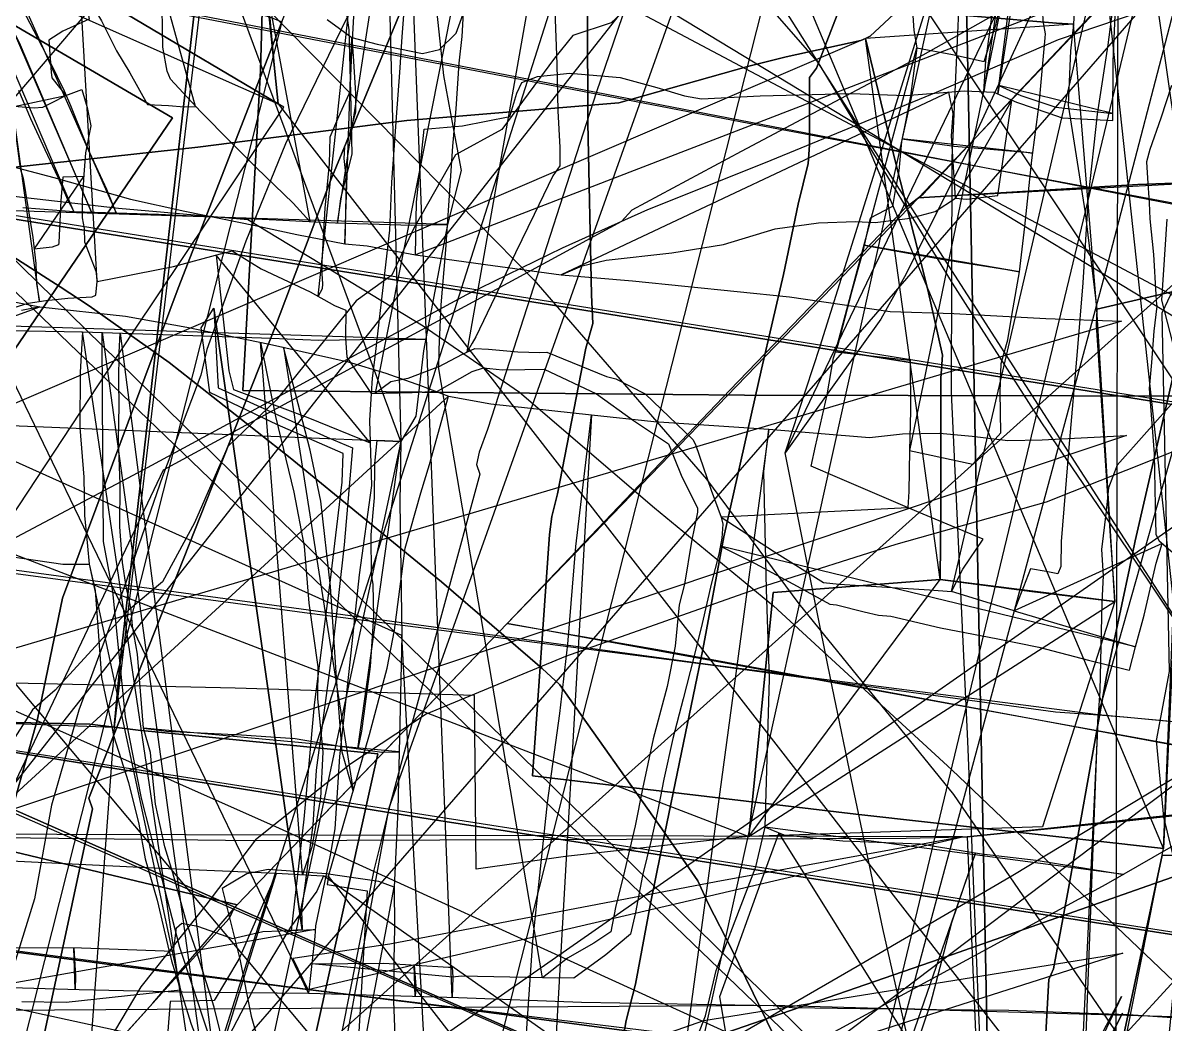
# Model space of a CAD drawing. Extents: x -6790 to 12600, y -1098 to 2171.
# Drawn here: x 434.1 to 516, y 421.6 to 493.4 of the extents above; entities that cross this region are included whole.
import ezdxf

# ---------------------------------------------------------------- set-up
doc = ezdxf.new("R2010")
doc.units = 0

msp = doc.modelspace()

# ---------------------------------------------------------------- linework, layer by layer
for points in [[(512.136, 280.615), (448.563, 287.803), (344.256, 372.979), (267.002, 377.504), (237.609, 399.76), (235.722, 401.947), (199.06, 461.44), (175.363, 499.307), (159.143, 525.878), (153.972, 622.113), (242.746, 662.943), (450.741, 620.082), (468.205, 616.512), (512.824, 619.789), (512.136, 280.615)], [(496.762, 624.881), (502.788, 613.869), (513.54, 594.546), (516.074, 589.881), (524.028, 578.972), (533.142, 567.125), (539.521, 558.757), (537.533, 548.676), (533.225, 521.805), (531.568, 512.608), (527.674, 488.194), (525.602, 476.264), (526.099, 474.082), (526.127, 459.168), (526.475, 440.736), (527.481, 410.549), (496.762, 624.881)], [(678.44, 619.959), (660.663, 602.656), (631.589, 574.688), (620.533, 564.369), (597.763, 541.336), (590.004, 533.543), (583.552, 526.522), (571.695, 521.938), (538.583, 508.904), (514.165, 499.882), (498.596, 491.106), (485.562, 484.198), (477.737, 479.986), (476.99, 479.176), (444.117, 461.361), (417.02, 404.346), (400.729, 370.763), (678.44, 619.959)], [(557.611, 605.943), (556.121, 603.928), (540.448, 568.511), (529.269, 543.248), (524.081, 530.914), (516.634, 515.416), (511.217, 504.258), (506.438, 494.209), (502.068, 484.772), (497.392, 475.419), (495.59, 472.172), (488.716, 462.596), (557.611, 605.943)], [(548.745, 575.45), (539.209, 577.436), (506.241, 584.427), (495.53, 586.365), (484.488, 588.053), (471.914, 589.927), (446.888, 596.173), (429.569, 600.423), (415.212, 604.222), (410.957, 564.821), (404.111, 504.21), (403.41, 502.445), (404.663, 502.105), (407.075, 501.45), (487.353, 485.987), (538.142, 476.443), (540.85, 475.693), (545.73, 514.498), (542.313, 515.877), (547.069, 558.116), (548.745, 575.45)], [(455.274, 588.253), (453.651, 575.806), (453.513, 571.256), (452.971, 553.723), (452.234, 529.889), (451.108, 489.997), (449.823, 467.068), (485.804, 466.735), (521.017, 466.656), (551.313, 466.263), (553.955, 466.263), (455.274, 588.253)], [(384.549, 552.31), (396.304, 552.401), (428.268, 574.101), (435.642, 582.585), (445.71, 578.744), (466.859, 553.143), (489.396, 541.493), (516.337, 540.554), (523.849, 535.719), (532.178, 517.928), (522.338, 478.045), (526.141, 466.385), (561.332, 445.26), (384.549, 552.31)], [(487.01, 383.269), (490.282, 396.013), (499.68, 430.893), (511.789, 475.885), (522.821, 518.226), (530.613, 547.776), (532.001, 553.258), (532.324, 554.927), (534.221, 579.722), (487.01, 383.269)], [(440.6, 442.932), (441.063, 447.852), (444.267, 475.954), (446.528, 495.783), (448.684, 511.652), (451.433, 534.658), (454.496, 559.557), (454.831, 562.243), (440.6, 442.932)], [(438.979, 479.853), (433.82, 491.991), (428.977, 501.531), (426.533, 507.082), (424.309, 513.579), (420.899, 521.982), (416.675, 531.417), (413.181, 539.22), (409.355, 547.765), (406.782, 554.463), (438.979, 479.853)], [(429.386, 548.984), (459.006, 546.606), (461.17, 463.407), (429.386, 548.984)], [(452.375, 487.607), (442.121, 493.669), (416.688, 508.757), (400.46, 518.515), (398.691, 519.176), (381.977, 524.851), (380.519, 525.726), (366.798, 533.889), (354.127, 541.702), (346.795, 532.849), (344.222, 536.548), (343.013, 538.088), (338.631, 539.338), (330.489, 541.529), (452.375, 487.607)], [(509.902, 503.025), (509.393, 493.329), (509.39, 493.283), (509.173, 491.403), (509.018, 487.503), (510.232, 479.799), (511.078, 472.892), (525.128, 476.147), (525.346, 482.034), (526.285, 503.882), (526.876, 513.164), (523.596, 513.574), (522.445, 518.383), (520.242, 529.111), (519.456, 540.439), (514.712, 540.228), (514.043, 536.606), (512.53, 526.254), (512.366, 525.129), (510.467, 513.774), (509.902, 503.025)], [(452.561, 534.575), (457.965, 528.992), (466.666, 519.882), (471.723, 514.678), (479.202, 506.741), (483.088, 502.736), (484.86, 500.737), (487.184, 497.143), (488.578, 494.509), (491.006, 490.674), (452.561, 534.575)], [(506.887, 532.196), (481.157, 501.03), (478.509, 495.536), (476.258, 493.411), (473.501, 492.501), (472.186, 490.882), (468.417, 485.773), (465.079, 483.952), (462.069, 478.641), (460.526, 475.327), (457.971, 473.481), (452.23, 466.374), (448.765, 463.036), (446.358, 457.58), (444.083, 453.347), (441.61, 451.289), (436.381, 445.579), (434.755, 444.168), (431.103, 438.491), (430.21, 434.769), (506.887, 532.196)], [(482.635, 528.128), (479.803, 524.813), (474.819, 520.275), (473.811, 519.534), (472.166, 518.26), (468.625, 510.584), (462.184, 496.753), (456.148, 482.166), (452.17, 471.683), (443.095, 448.708), (438.799, 437.831), (439.047, 437.069), (431.751, 403.034), (428.552, 387.169), (428.008, 384.068), (422.896, 340.848), (422.849, 340.491), (482.635, 528.128)], [(492.067, 526.324), (489.891, 523.222), (484.751, 516.511), (484.346, 515.971), (478.891, 499.32), (475.196, 488.475), (469.247, 470.03), (467.387, 464.261), (466.784, 462.65), (466.596, 461.768), (466.828, 461.057), (461.895, 443.008), (460.323, 437.159), (492.067, 526.324)], [(540.172, 524.979), (526.061, 510.103), (519.367, 503.045), (511.841, 495.227), (503.701, 486.604), (498.611, 481.131), (498.274, 480.872), (540.172, 524.979)], [(479.025, 521.746), (476.965, 503.279), (477.058, 501.456), (474.519, 501.802), (474.569, 486.237), (474.826, 473.919), (474.924, 471.857), (474.421, 470.102), (472.389, 459.662), (471.998, 458.029), (471.833, 456.751), (470.598, 439.436), (493.798, 436.703), (515.861, 434.243), (479.025, 521.746)], [(479.025, 521.746), (476.965, 503.279), (477.058, 501.456), (474.519, 501.802), (474.569, 486.237), (474.826, 473.919), (474.924, 471.857), (474.421, 470.102), (472.389, 459.662), (471.998, 458.029), (471.833, 456.751), (470.598, 439.436), (493.798, 436.703), (515.861, 434.243), (517.04, 463.112), (518.733, 495.726), (508.134, 496.902), (511.462, 518.313), (486.991, 520.911), (481.13, 521.54), (479.025, 521.746)], [(449.347, 519.81), (453.67, 519.404), (461.096, 518.769), (464.596, 518.47), (480.657, 517.099), (498.831, 515.608), (517.182, 514.104), (518.948, 514.171), (525.231, 512.322), (525.398, 512.29), (520.719, 466.655), (514.902, 407.194), (511.622, 408.684), (498.924, 414.491), (479.56, 423.32), (452.199, 435.79), (426.19, 447.318), (441.981, 471.246), (452.782, 487.366), (452.375, 487.607), (450.321, 507.566), (449.347, 519.81)], [(449.347, 519.81), (450.321, 507.566), (452.375, 487.607), (449.347, 519.81)], [(407.69, 413.307), (416.095, 442.872), (416.174, 443.148), (416.933, 443.231), (417.011, 443.957), (416.625, 444.118), (431.613, 467.319), (444.791, 486.593), (412.586, 505.444), (398.751, 513.71), (391.511, 469.141), (383.04, 415.021), (407.69, 413.307)], [(417.011, 443.957), (416.625, 444.118), (431.613, 467.319), (444.791, 486.593), (412.586, 505.444), (398.751, 513.71), (417.011, 443.957)], [(495.565, 512.515), (495.389, 507.143), (495.398, 506.403), (497.617, 504.893), (498.078, 504.547), (497.843, 501.261), (497.736, 496.138), (497.943, 492.876), (498.168, 491.628), (500.725, 491.145), (502.999, 490.645), (503.844, 493.337), (504.208, 494.938), (507.172, 494.845), (495.565, 512.515)], [(514.464, 511.944), (513.932, 506.992), (513.311, 502.377), (512.822, 499.209), (511.864, 491.84), (511.099, 486.864), (510.457, 480.935), (510.056, 474.769), (509.664, 469.867), (509.664, 469.867), (509.066, 462.983), (508.511, 456.234), (508.487, 454.454), (508.269, 453.91), (507.437, 454.094), (506.321, 454.268), (505.133, 451.276), (501.501, 452.387), (500.655, 452.649), (514.464, 511.944)], [(497.642, 462.769), (502.176, 461.772), (504.187, 464.037), (504.13, 466.957), (504.202, 468.992), (504.693, 470.691), (504.992, 472.574), (505.527, 475.574), (505.919, 478.825), (506.412, 483.577), (506.93, 487.583), (507.371, 492.338), (507.398, 492.631), (507.225, 493.548), (507.021, 498.547), (506.868, 500.439), (506.828, 503.309), (507.042, 507.497), (507.108, 508.732), (497.642, 462.769)], [(529.539, 508.881), (530.278, 506.785), (531.181, 504.315), (530.602, 500.449), (529.018, 493.908), (526.582, 483.638), (525.56, 478.92), (523.312, 474.048), (518.9, 468.887), (512.53, 461.699), (511.917, 460.081), (511.73, 458.412), (511.406, 455.67), (511.521, 453.779), (511.421, 451.879), (511.286, 445.529), (511.167, 443.807), (529.539, 508.881)], [(502.969, 488.476), (503.104, 490.691), (503.451, 493.1), (503.769, 495.738), (504.004, 496.586), (505.043, 500.778), (505.278, 503.37), (505.306, 503.959), (502.969, 488.476)], [(503.979, 488.318), (504.775, 494.666), (505.996, 501.438), (506.395, 503.95), (503.979, 488.318)], [(460.297, 502.948), (459.719, 502.722), (457.765, 502.64), (456.432, 502.529), (456.854, 498.755), (456.962, 497.794), (457.072, 495.474), (457.438, 492.905), (457.551, 488.384), (457.651, 483.996), (456.842, 480.833), (456.619, 479.078), (460.297, 502.948)], [(503.781, 391.89), (501.811, 400.982), (499.369, 412.06), (497.95, 418.694), (495.729, 428.511), (493.601, 438.581), (492.088, 445.845), (490.245, 454.937), (488.716, 462.596), (491.221, 470.244), (497.32, 489.668), (501.566, 503.225), (503.781, 391.89)], [(501.566, 503.225), (500.67, 483.717), (500.628, 466.926), (501.789, 441.939), (502.707, 419.558), (503.679, 399.243), (503.858, 394.024), (503.781, 391.89), (501.566, 503.225)], [(471.701, 502.645), (471.783, 500.599), (471.995, 497.755), (472.218, 494.308), (472.359, 490.458), (472.426, 487.1), (472.565, 484.475), (472.565, 483.158), (472.055, 482.452), (470.717, 479.67), (469.388, 476.931), (467.901, 473.754), (466.552, 470.905), (466.286, 470.443), (465.93, 469.829), (471.701, 502.645)], [(401.668, 446.218), (403.159, 468.245), (405.216, 500.288), (404.507, 501.081), (404.663, 502.105), (407.075, 501.45), (487.353, 485.987), (538.142, 476.443), (540.85, 475.693), (534.897, 425.344), (531.349, 425.763), (518.444, 427.768), (463.27, 436.339), (401.668, 446.218)], [(404.663, 502.105), (407.075, 501.45), (487.353, 485.987), (538.142, 476.443), (540.85, 475.693), (404.663, 502.105)], [(458.112, 500.656), (457.817, 494.734), (457.638, 491.303), (457.52, 489.04), (457.551, 488.565), (456.703, 486.668), (456.082, 485.219), (456.031, 483.304), (455.711, 480.125), (455.498, 476.305), (455.51, 475.43), (455.545, 474.702), (455.535, 474.342), (455.238, 473.819), (458.112, 500.656)], [(466.004, 500.28), (466.085, 499.227), (465.94, 497.563), (465.691, 494.966), (465.527, 492.436), (465.33, 490.523), (465.097, 487.24), (464.858, 484.579), (464.601, 480.677), (464.376, 477.149), (464.029, 473.197), (463.882, 469.991), (463.865, 468.754), (461.667, 467.911), (460.453, 467.69), (459.344, 466.862), (466.004, 500.28)], [(438.011, 498.871), (438.416, 495.949), (438.817, 493.676), (436.916, 492.805), (435.926, 492.162), (436.099, 489.879), (436.143, 489.46), (437.145, 488.203), (438.294, 488.635), (438.673, 487.344), (438.935, 486.032), (438.542, 484.102), (438.43, 482.537), (438.313, 480.705), (438.311, 479.429), (438.463, 478.661), (438.474, 477.717), (439.287, 475.624), (439.383, 474.87), (438.011, 498.871)], [(462.224, 476.786), (462.288, 480.569), (462.839, 485.786), (465.581, 486.027), (468.988, 486.706), (469.488, 488.383), (469.843, 489.141), (470.956, 489.56), (473.286, 489.803), (476.899, 489.497), (479.529, 488.788), (481.497, 488.175), (482.723, 487.965), (486.928, 488.175), (493.462, 488.352), (497.362, 488.207), (501.573, 488.529), (503.686, 488.449), (505.315, 487.723), (507.622, 486.933), (508.59, 486.611), (512.207, 486.423), (512.25, 490.645), (512.474, 496.174), (462.224, 476.786)], [(515.861, 434.243), (517.04, 463.112), (518.733, 495.726), (515.861, 434.243)], [(514.019, 494.129), (508.297, 492.202), (499.544, 488.426), (487.29, 483.375), (478.844, 480.012), (472.741, 477.259), (465.874, 473.925), (442.707, 461.369), (434.006, 456.761), (425.06, 452.023), (417.413, 429.513), (407.772, 400.864), (404.273, 391.043), (398.367, 373.729), (390.797, 355.262), (388.663, 350.056), (514.019, 494.129)], [(494.486, 492.297), (494.814, 492.448), (496.86, 494.35), (508.179, 493.392), (509.393, 493.329), (494.486, 492.297)], [(499.833, 453.517), (499.893, 458.791), (499.892, 467.946), (500.01, 469.591), (498.951, 474.281), (496.507, 483.901), (494.486, 492.297), (494.814, 492.448), (496.86, 494.35), (508.179, 493.392), (509.393, 493.329), (509.39, 493.283), (509.173, 491.403), (509.018, 487.503), (510.232, 479.799), (511.078, 472.892), (511.024, 471.753), (512.04, 456.28), (512.371, 451.936), (506.422, 452.645), (499.833, 453.517)], [(408.986, 321.033), (416.171, 357.766), (425.823, 407.503), (429.178, 422.451), (435.123, 443.514), (436.907, 452.178), (445.188, 474.387), (452.637, 493.496), (408.986, 321.033)], [(509.393, 493.329), (509.39, 493.283), (509.173, 491.403), (509.018, 487.503), (510.232, 479.799), (511.078, 472.892), (509.393, 493.329)], [(420.145, 460.409), (420.924, 465.486), (423.422, 478.856), (423.978, 482.045), (433.051, 483.018), (446.599, 484.503), (461.588, 486.422), (476.796, 487.681), (486.129, 490.299), (488.794, 490.966), (494.158, 492.146), (494.486, 492.297), (420.145, 460.409)], [(457.651, 492.373), (457.777, 490.669), (457.906, 488.353), (457.906, 487.016), (457.494, 485.472), (457.133, 484.52), (457.082, 483.697), (457.236, 482.192), (457.154, 477.577), (457.651, 492.373)], [(494.486, 492.297), (496.507, 483.901), (498.951, 474.281), (500.01, 469.591), (499.892, 467.946), (499.893, 458.791), (499.833, 453.517), (494.486, 492.297)], [(498.168, 491.628), (497.714, 488.152), (497.296, 486.084), (497.056, 484.897), (496.862, 482.813), (496.616, 481.388), (496.408, 480.256), (494.822, 479.404), (494.259, 476.917), (493.478, 474.116), (492.995, 472.273), (492.49, 470.342), (492.323, 469.836), (498.168, 491.628)], [(491.006, 490.674), (500.697, 474.745), (507.093, 464.748), (511.497, 458.29), (520.845, 444.317), (520.939, 444.183), (491.006, 490.674)], [(432.914, 490.397), (433.425, 487.554), (433.543, 485.496), (433.861, 482.971), (434.092, 482.289), (434.778, 478.038), (434.993, 476.174), (435.045, 474.695), (435.247, 473.443), (432.914, 490.397)], [(437.145, 488.203), (436.421, 487.833), (435.478, 487.351), (434.872, 487.291), (433.433, 487.408), (437.145, 488.203)], [(472.671, 475.346), (474.158, 475.997), (475.876, 476.402), (480.608, 476.936), (484.296, 477.536), (488.007, 478.654), (491.118, 479.075), (493.76, 479.172), (495.186, 479.107), (497.675, 479.402), (499.49, 479.888), (500.932, 480.844), (500.658, 485.32), (500.762, 486.927), (500.452, 488.443), (472.671, 475.346)], [(504.056, 488.93), (505.625, 488.206), (508.122, 487.361), (512.212, 486.91), (504.056, 488.93)], [(514.902, 407.194), (511.622, 408.684), (498.924, 414.491), (479.56, 423.32), (452.199, 435.79), (426.19, 447.318), (441.981, 471.246), (452.782, 487.366), (452.375, 487.607), (514.902, 407.194)], [(500.932, 480.844), (501.72, 480.766), (503.975, 481.042), (504.982, 487.871), (500.932, 480.844)], [(497.096, 485.1), (500.834, 484.586), (505.979, 484.142), (506.477, 484.077), (497.096, 485.1)], [(498.274, 480.872), (501.043, 481.035), (514.02, 481.823), (521.745, 482.113), (531.582, 482.706), (541.579, 483.261), (547.593, 483.481), (548.002, 483.505), (498.274, 480.872)], [(603.545, 482.652), (586.04, 472.889), (578.155, 468.198), (569.512, 463.664), (556.692, 456.718), (546.663, 450.799), (531.252, 442.603), (516.221, 434.227), (511.709, 431.658), (488.952, 419.304), (477.824, 413.689), (476.497, 411.851), (461.183, 394.665), (451.041, 383.537), (444.133, 375.88), (441.308, 361.076), (603.545, 482.652)], [(417.829, 482.103), (427.925, 480.224), (446.246, 477.305), (528.56, 464.133), (541.026, 462.002), (549.882, 460.599), (578.735, 455.939), (600.969, 452.391), (623.335, 449.046), (417.829, 482.103)], [(417.829, 482.103), (427.925, 480.224), (446.246, 477.305), (528.56, 464.133), (541.026, 462.002), (549.882, 460.599), (578.735, 455.939), (600.969, 452.391), (623.335, 449.046), (417.829, 482.103)], [(438.422, 482.402), (436.937, 482.343), (436.777, 480.673), (436.649, 477.662), (436.618, 477.493), (436.161, 477.329), (434.877, 477.181), (438.422, 482.402)], [(428.18, 481.577), (440.926, 480.13), (450.201, 479.317), (462.766, 471.688), (469.672, 466.951), (479.362, 458.652), (487.878, 451.638), (500.685, 439.861), (516.599, 424.695), (529.112, 412.998), (540.435, 402.049), (548.664, 394.126), (549.378, 391.066), (552.03, 377.023), (554.648, 363.32), (558.831, 356.995), (563.34, 349.299), (428.18, 481.577)], [(498.274, 480.872), (497.376, 480.182), (491.754, 474.356), (484.747, 467.095), (471.785, 453.492), (468.781, 450.361), (498.274, 480.872)], [(447.92, 476.769), (448.836, 468.473), (449.154, 467.14), (454.504, 465.134), (458.969, 463.322), (447.92, 476.769)], [(494.37, 477.487), (500.083, 476.46), (504.621, 475.724), (505.525, 475.563), (494.37, 477.487)], [(55.142, 446.991), (100.195, 454.577), (104.473, 455.781), (224.767, 473.114), (461.17, 463.407), (418.896, 266.348), (473.538, 223.763), (408.246, 162.089), (348.154, 91.288), (230.725, 129.782), (178.952, 201.706), (100.394, 217.952), (74.076, 298.715), (55.017, 301.46), (55.142, 446.991)], [(454.088, 428.394), (453.333, 428.368), (454.227, 436.348), (454.982, 444.523), (456.127, 453.484), (456.949, 460.489), (457.018, 462.541), (452.314, 464.589), (447.473, 466.922), (446.853, 471.555), (447.753, 472.953), (454.088, 428.394)], [(447.753, 472.953), (448.055, 467.246), (455.886, 463.721), (457.694, 462.951), (457.096, 456.007), (456.316, 448.94), (455.103, 439.844), (454.847, 435.901), (454.041, 429.771), (454.088, 428.394), (447.753, 472.953)], [(511.078, 472.892), (511.024, 471.753), (512.04, 456.28), (512.371, 451.936), (511.078, 472.892)], [(454.166, 366.49), (453.844, 368.301), (453.988, 374.121), (454.152, 380.733), (454.253, 384.78), (453.748, 390.021), (452.544, 394.676), (451.583, 398.393), (451.274, 401.942), (450.836, 406.964), (449.754, 413.69), (447.268, 421.22), (445.314, 427.14), (443.865, 432.782), (442.565, 437.844), (441.428, 443.669), (440.51, 452.666), (439.833, 456.244), (439.783, 466.26), (439.759, 471.212), (454.166, 366.49)], [(451.111, 470.517), (452.189, 465.192), (453.489, 459.785), (454.222, 455.908), (454.578, 451.807), (455.207, 447.253), (455.186, 444.993), (455.563, 441.134), (455.395, 437.848), (454.788, 434.327), (454.119, 432.354), (451.111, 470.517)], [(457.752, 438.357), (456.953, 441.134), (456.56, 446.49), (456.113, 453.016), (455.416, 459.135), (454.653, 462.781), (452.754, 470.16), (457.752, 438.357)], [(463.865, 468.754), (465.578, 469.663), (466.464, 470.079), (467.46, 470.028), (469.547, 469.823), (471.125, 469.775), (471.633, 469.817), (475.911, 468.055), (476.57, 467.896), (478.692, 466.83), (482.113, 463.545), (482.301, 463.193), (483.408, 459.914), (484.135, 457.973), (484.247, 457.471), (484.181, 456.472), (483.97, 455.326), (483.43, 453.276), (482.77, 450.351), (482.143, 447.855), (481.414, 444.952), (480.676, 442.109), (480.018, 439.207), (479.764, 437.852), (479.548, 436.761), (479.119, 434.822), (478.499, 432.31), (477.988, 429.648), (477.625, 428.087), (475.854, 426.608), (473.571, 424.941), (471.313, 424.967), (463.865, 468.754)], [(484.135, 457.973), (487.952, 455.499), (491.481, 453.299), (492.606, 453.178), (499.067, 452.771), (500.655, 452.649), (501.474, 454.256), (502.928, 456.4), (498.328, 458.31), (492.469, 460.836), (490.585, 461.635), (490.894, 463.076), (491.728, 466.756), (492.188, 469.408), (492.323, 469.836), (497.45, 469.266), (497.696, 469.242), (497.71, 465.614), (497.642, 462.769), (497.594, 459.829), (497.526, 458.686), (497.526, 458.656), (484.135, 457.973)], [(330.772, 468.14), (336.908, 467.362), (357.163, 464.604), (374.404, 462.145), (384.645, 460.73), (394.739, 459.299), (405.396, 457.734), (454.627, 451.104), (483.362, 447.407), (330.772, 468.14)], [(471.759, 411.315), (471.881, 416.156), (469.9, 416.746), (470.236, 422.044), (470.637, 427.594), (471.67, 437.504), (472.556, 443.916), (473.146, 448.875), (473.715, 455.876), (474.838, 465.324), (471.759, 411.315)], [(480.173, 409.658), (480.701, 410.605), (480.805, 412.744), (480.638, 414.317), (480.449, 415.68), (483.011, 422.234), (483.769, 425.495), (486.623, 432.92), (487.296, 435.762), (487.611, 446.402), (487.379, 452.788), (487.197, 461.267), (487.559, 464.296), (480.173, 409.658)], [(461.17, 463.407), (459.432, 463.469), (459.275, 461.839), (459.241, 459.359), (459.015, 456.717), (459.033, 453.855), (459.148, 453.175), (459.214, 450.857), (458.963, 447.282), (458.353, 442.64), (458.07, 441.377), (461.17, 463.407)], [(486.108, 435.098), (483.297, 434.797), (472.974, 433.656), (466.565, 432.755), (466.456, 445.194), (449.294, 445.729), (426.984, 446.231), (420.702, 446.295), (420.344, 456.033), (420.145, 460.409), (486.108, 435.098)], [(484.075, 455.899), (486.576, 454.661), (489.582, 453.046), (491.935, 451.74), (492.397, 451.703), (494.383, 451.2), (495.425, 450.956), (496.302, 450.893), (499.865, 450.057), (503.977, 449.255), (506.92, 448.672), (510.47, 447.733), (513.291, 447.051), (513.403, 447.016), (513.847, 448.697), (484.075, 455.899)], [(505.133, 451.276), (511.669, 449.325), (513.847, 448.697), (514.46, 450.95), (515.319, 454.687), (515.754, 456.098), (505.133, 451.276)], [(499.833, 453.517), (487.87, 452.574), (486.108, 435.098), (499.833, 453.517)], [(499.833, 453.517), (506.422, 452.645), (512.371, 451.936), (507.187, 435.783), (486.108, 435.098), (487.87, 452.574), (499.833, 453.517)], [(499.833, 453.517), (506.422, 452.645), (512.371, 451.936), (499.833, 453.517)], [(512.371, 451.936), (507.187, 435.783), (486.108, 435.098), (512.371, 451.936)], [(468.781, 450.361), (459.571, 440.762), (449.427, 430.19), (468.781, 450.361)], [(468.781, 450.361), (479.602, 448.504), (502.007, 444.358), (518.21, 441.345), (519.658, 441.107), (468.781, 450.361)], [(483.362, 447.407), (508.11, 444.019), (511.167, 443.807), (483.362, 447.407)], [(408.911, 318.17), (406.63, 313.323), (364.655, 326.091), (367.489, 346.386), (371.65, 373.467), (383.134, 446.654), (399.61, 445.801), (401.593, 445.467), (414.162, 444.151), (416.417, 443.822), (417.732, 443.629), (438.867, 443.144), (440.6, 442.932), (442.334, 442.721), (459.516, 441.026), (459.115, 439.213), (453.692, 414.719), (446.202, 381.408), (439.505, 351.388), (430.868, 311.449), (408.911, 318.17)], [(397.809, 393.148), (401.668, 446.218), (463.27, 436.339), (518.444, 427.768), (531.349, 425.763), (534.897, 425.344), (534.412, 421.245), (528.307, 371.378), (528.28, 371.095), (469.579, 380.96), (397.809, 393.148)], [(401.668, 446.218), (463.27, 436.339), (518.444, 427.768), (531.349, 425.763), (534.897, 425.344), (401.668, 446.218)], [(575.344, 374.682), (559.826, 381.527), (523.777, 397.188), (495.259, 409.807), (459.463, 425.508), (429.322, 438.817), (417.011, 443.957), (575.344, 374.682)], [(440.6, 442.932), (438.867, 443.144), (417.732, 443.629), (416.417, 443.822), (440.6, 442.932)], [(511.167, 443.807), (510.034, 420.063), (509.369, 403.392), (508.741, 384.159), (508.105, 365.916), (507.242, 348.92), (507.47, 345.168), (511.167, 443.807)], [(511.167, 443.807), (513.012, 443.678), (521.801, 442.842), (511.167, 443.807)], [(430.868, 311.449), (439.505, 351.388), (446.202, 381.408), (453.692, 414.719), (459.115, 439.213), (459.516, 441.026), (442.334, 442.721), (440.6, 442.932), (430.868, 311.449)], [(442.708, 442.864), (444.361, 442.644), (449.744, 442.375), (453.579, 442.107), (456.799, 441.559), (459.791, 441.129), (461.047, 441.169), (442.708, 442.864)], [(519.658, 441.107), (505.038, 432.3), (493.884, 425.769), (484.021, 420.075), (482.985, 419.502), (471.062, 414.36), (455.611, 407.602), (456.976, 393.719), (519.658, 441.107)], [(538.455, 439.024), (524.536, 437.455), (512.329, 436.132), (501.778, 435.078), (538.455, 439.024)], [(460.323, 437.159), (459.737, 434.682), (459.235, 432.674), (454.77, 410.112), (451.928, 395.096), (447.767, 370.78), (446.019, 360.509), (442.113, 338.236), (441.872, 336.859), (460.323, 437.159)], [(487.296, 435.762), (488.616, 435.211), (492.848, 434.781), (498.397, 434.568), (502.795, 433.848), (506.725, 433.395), (513.006, 432.371), (487.296, 435.762)], [(408.639, 435.307), (450.597, 434.805), (497.405, 434.974), (501.431, 435.07), (408.639, 435.307)], [(501.778, 435.078), (502.481, 418.286), (481.861, 420.562), (463.537, 422.998), (454.499, 424.131), (441.366, 425.777), (421.431, 428.395), (409.021, 430.126), (408.639, 435.307), (450.597, 434.805), (497.405, 434.974), (501.431, 435.07), (501.778, 435.078)], [(501.431, 435.07), (483.774, 431.854), (460.383, 427.367), (453.41, 426.34), (454.499, 424.131), (501.431, 435.07)], [(488.26, 435.359), (487.051, 432.039), (484.483, 424.909), (484.015, 423.593), (484.458, 420.892), (487.549, 418.082), (490.349, 415.5), (492.941, 413.63), (496.57, 411.918), (501.106, 410.111), (504.692, 409.083), (488.26, 435.359)], [(449.427, 430.19), (442.739, 431.763), (430.21, 434.769), (449.427, 430.19)], [(515.759, 433.766), (504.39, 380.546), (483.211, 282.932), (482.68, 279.085), (484.986, 278.543), (515.759, 433.766)], [(494.322, 410.641), (497.283, 417.585), (499.149, 423.072), (500.686, 428.934), (502.365, 433.919), (494.322, 410.641)], [(515.759, 433.766), (519.65, 433.673), (530.445, 433.33), (515.759, 433.766)], [(460.691, 431.453), (459.585, 431.862), (455.799, 432.428), (451.653, 432.73), (450.113, 432.429), (448.344, 431.368), (449.618, 426.293), (450.432, 422.214), (451.723, 417.669), (452.432, 413.825), (452.952, 411.002), (453.052, 408.757), (453.459, 405.486), (453.672, 400.013), (453.55, 393.622), (460.691, 431.453)], [(452.251, 432.467), (449.549, 426.296), (447.777, 423.345), (444.635, 423.261), (444.17, 417.536), (444.191, 411.255), (444.273, 406.855), (444.084, 405.822), (443.828, 405.403), (452.251, 432.467)], [(455.613, 432.263), (455.149, 431.185), (453.254, 428.6), (450.845, 424.63), (448.824, 420.778), (447.604, 418.67), (447.165, 416.754), (447.205, 414.819), (448.797, 411.915), (449.739, 411.053), (450.919, 410.496), (452.727, 409.775), (459.93, 408.542), (462.404, 407.768), (467.485, 406.668), (473.355, 404.848), (476.313, 404.225), (477.069, 404.291), (478.778, 408.791), (479.287, 410.7), (479.393, 412.588), (479.521, 414.942), (480.584, 414.707), (455.613, 432.263)], [(455.987, 432.24), (455.885, 431.663), (458.76, 431.202), (458.152, 421.101), (461.152, 419.381), (463.757, 417.993), (462.938, 413.19), (467.554, 412.142), (471.759, 411.315), (475.787, 410.371), (480.173, 409.658), (478.48, 403.257), (455.987, 432.24)], [(502.479, 417.545), (502.481, 418.286), (481.861, 420.562), (463.537, 422.998), (454.499, 424.131), (441.366, 425.777), (421.431, 428.395), (409.021, 430.126), (408.584, 430.187), (406.635, 405.916), (406.966, 405.884), (408.571, 406.011), (421.592, 407.723), (460.272, 412.42), (502.479, 417.545)], [(409.021, 430.126), (421.431, 428.395), (441.366, 425.777), (454.499, 424.131), (409.021, 430.126)], [(449.427, 430.19), (449.187, 429.94), (448.865, 429.214), (443.374, 423.155), (449.427, 430.19)], [(431.858, 424.319), (431.087, 427.148), (438.266, 427.119), (444.861, 426.866), (445.083, 428.552), (445.455, 428.873), (446.581, 428.674), (449.098, 427.795), (451.258, 428.273), (452.54, 428.341), (455.026, 428.426), (431.858, 424.319)], [(437.712, 427.121), (437.841, 425.076), (437.813, 424.139), (437.712, 427.121)], [(344.256, 372.979), (358.815, 378.541), (482.885, 421.912), (512.929, 426.736), (344.256, 372.979)], [(454.782, 425.969), (459.938, 426.004), (464.586, 425.737), (464.857, 425.717), (464.888, 425.015), (454.782, 425.969)], [(462.13, 425.878), (462.245, 424.377), (462.181, 423.613), (462.13, 425.878)], [(454.499, 424.131), (463.537, 422.998), (481.861, 420.562), (502.481, 418.286), (454.499, 424.131)], [(497.311, 390.815), (498.059, 393.052), (498.975, 395.677), (500.618, 400.119), (503.628, 407.684), (505.526, 410.179), (507.051, 412.54), (510.159, 418.515), (512.839, 423.615), (497.311, 390.815)], [(443.374, 423.155), (428.694, 406.947), (424.399, 402.035), (418.698, 395.754), (443.374, 423.155)], [(506.928, 410.699), (510.148, 417.006), (512.919, 422.424), (506.928, 410.699)]]:
    msp.add_lwpolyline(points, close=True)
for points in [[(535.638, 276.341), (496.871, 633.345), (496.871, 633.345), (509.622, 610.281), (512.826, 603.156), (521.553, 590.679)], [(533.788, 632.45), (429.949, 612.593), (424.157, 561.315), (420.131, 526.142), (399.522, 409.982), (400.324, 409.705), (415.141, 404.633), (417.437, 403.654), (434.789, 398.635), (473.604, 386.981), (487.01, 383.269), (490.282, 396.013), (499.68, 430.893), (511.789, 475.885), (522.821, 518.226)], [(463.751, 494.115), (464.217, 489.631), (464.895, 486.017), (465.492, 482.833), (464.521, 478.951), (462.793, 469.901), (462.239, 465.224), (461.17, 463.407), (461.09, 459.031), (461.235, 449.5), (55.186, 632.102)], [(516.15, 576.718), (511.281, 584.358), (510.816, 585.143), (510.816, 585.143), (502.356, 598.684), (500.36, 612.326), (499.301, 613.778), (493.282, 618.769), (488.714, 616.893), (489.531, 625.998), (457.497, 609.061), (455.274, 588.253), (453.651, 575.806), (453.513, 571.256), (452.971, 553.723), (452.234, 529.889), (451.108, 489.997), (449.823, 467.068), (485.804, 466.735), (521.017, 466.656)], [(396.382, 241.494), (408.986, 321.033), (416.171, 357.766), (425.823, 407.503), (429.178, 422.451), (435.123, 443.514), (436.907, 452.178), (445.188, 474.387), (452.637, 493.496), (453.002, 494.431), (459.924, 518.297), (462.514, 523.181), (465.654, 523.349), (471.116, 525.149), (471.74, 525.257), (479.183, 536.294), (484.257, 549.953), (488.056, 560.75), (496.899, 578.961), (504.203, 595.31), (509.554, 603.761), (513.334, 615.269), (521.616, 609.867)], [(524.696, 465.912), (507.437, 459.065), (496.65, 456.017), (487.317, 453.062), (472.966, 447.997), (462.977, 443.87), (457.583, 440.306), (450.736, 434.865), (447.172, 430.176), (442.529, 424.313), (440.184, 420.374), (436.197, 407.57), (431.836, 393.641), (423.675, 372.537), (418.985, 354.668), (414.999, 339.801), (408.339, 314.429), (404.447, 304.533), (402.383, 300.312), (691.74, 615.583)], [(609.232, 67.739), (599.127, 614.126), (599.127, 614.126), (563.937, 558.686), (550.88, 538.296), (543.512, 527.466), (533.922, 511.905), (529.782, 506.158), (524.987, 498.379), (518.034, 477.455), (515.721, 472.594), (516.263, 446.923), (515.322, 441.984), (515.841, 436.473), (521.012, 415.377), (523.258, 402.75), (532.121, 376.816), (539.49, 355.173), (545.041, 343.698), (550.032, 329.285), (559.407, 309.975), (564.165, 296.774), (574.194, 279.889), (584.875, 254.888)], [(381.373, 77.724), (517.033, 612.513)], [(518.746, 603.707), (506.211, 578.455), (504.472, 574.978), (504.299, 574.607), (503.862, 573.669), (496.655, 558.958), (493.45, 551.878), (492.384, 549.523), (486.531, 536.298), (483.421, 529.165), (482.635, 528.128), (479.803, 524.813), (474.819, 520.275), (473.811, 519.534), (472.166, 518.26), (468.625, 510.584), (462.184, 496.753), (456.148, 482.166), (452.17, 471.683), (443.095, 448.708), (438.799, 437.831), (439.047, 437.069), (431.751, 403.034)], [(447.715, 584.468), (441.568, 564.922), (435.593, 545.016), (438.804, 543.397), (447.627, 538.961), (449.023, 538.23), (452.561, 534.575), (457.965, 528.992), (466.666, 519.882), (471.723, 514.678), (479.202, 506.741), (483.088, 502.736), (484.86, 500.737), (487.184, 497.143), (488.578, 494.509), (491.006, 490.674), (500.697, 474.745), (507.093, 464.748), (511.497, 458.29), (520.845, 444.317)], [(80.215, 153.149), (696.254, 582.599)], [(503.79, 582.306), (496.736, 567.722), (491.889, 558.677), (489.596, 551.71), (484.013, 538.511), (481.073, 532.48), (478.312, 529.075), (476.31, 526.383), (472.513, 523.506), (468.257, 519.871), (465.288, 515.683), (464.506, 511.426), (461.998, 503.58), (458.639, 496.539), (452.886, 484.735), (450.056, 477.763), (447.249, 470.009), (446.812, 468.168), (444.073, 460.897), (441.312, 452.89), (438.068, 444.146), (436.112, 437.335), (434.893, 430.617), (432.899, 424.144)], [(400.112, 576.182), (393.263, 552.748), (385.778, 527.97), (384.951, 498.27), (384.766, 497.325), (391.404, 481.203), (392.341, 478.837), (400.931, 457.316), (406.917, 442.217), (407.683, 440.284), (408.374, 438.903), (408.639, 435.307), (450.597, 434.805), (497.405, 434.974), (501.431, 435.07), (501.778, 435.078), (512.329, 436.132), (524.536, 437.455)], [(521.017, 466.656), (485.804, 466.735), (449.823, 467.068), (451.108, 489.997), (452.234, 529.889), (452.971, 553.723), (453.513, 571.256), (453.651, 575.806)], [(569.666, 445.698), (382.487, 544.958), (382.487, 544.958), (384.207, 544.87), (391.602, 544.539), (394.55, 545.243), (396.982, 546.95), (398.608, 547.455), (401.539, 548.098), (405.393, 549.038), (409.587, 550.837), (412.093, 552.227), (415.012, 554.299), (416.177, 555.605), (419.644, 558.758), (423.342, 562.432), (428.99, 568.794), (432.647, 572.326), (434.059, 573.408)], [(457.827, 574.096), (456.072, 567.162), (455.333, 562.2), (454.831, 562.243), (454.496, 559.557), (451.433, 534.658), (448.684, 511.652), (446.528, 495.783), (444.267, 475.954), (441.063, 447.852), (440.6, 442.932), (438.867, 443.144), (417.732, 443.629), (416.417, 443.822), (418.285, 464.8), (422.349, 504.411), (424.494, 525.575), (425.665, 529.628), (428.948, 549.776), (432.648, 571.718), (433.51, 573.794)], [(277.919, 557.322), (326.155, 546.663), (385.576, 534.665), (387.009, 534.021), (424.375, 526.227), (446.438, 521.682), (453.614, 520.27), (471.79, 516.481), (515.041, 507.212), (514.165, 499.882), (514.019, 494.129), (508.297, 492.202), (499.544, 488.426), (487.29, 483.375), (478.844, 480.012), (472.741, 477.259), (465.874, 473.925), (442.707, 461.369), (434.006, 456.761), (425.06, 452.023), (417.413, 429.513), (407.772, 400.864)], [(433.749, 488.597), (434.598, 486.55), (435.638, 484.346), (436.575, 482.357), (437.255, 480.753), (437.716, 479.894), (405.823, 554.675)], [(407.676, 554.265), (440.755, 479.796), (440.755, 479.796), (440.073, 481.471), (438.861, 484.105), (438.477, 485.023), (437.51, 487.475), (437.057, 488.517), (436.041, 490.581), (434.289, 493.916), (432.528, 496.95)], [(498.924, 414.491), (479.56, 423.32), (452.199, 435.79), (426.19, 447.318), (441.981, 471.246), (452.782, 487.366), (452.375, 487.607), (442.121, 493.669), (416.688, 508.757), (400.46, 518.515), (398.691, 519.176), (381.977, 524.851), (380.519, 525.726), (366.798, 533.889), (354.127, 541.702), (346.795, 532.849), (344.222, 536.548), (343.013, 538.088), (338.631, 539.338), (330.489, 541.529), (316.296, 545.419), (297.427, 550.451), (292.695, 551.701)], [(433.832, 505.091), (434.893, 503.042), (435.328, 502.319), (436.174, 500.439), (437.403, 497.941), (438.301, 495.888), (439.17, 494.447), (439.709, 493.552), (440.771, 491.417), (441.743, 489.837), (443.001, 487.55), (444.516, 487.498), (445.637, 487.389), (446.449, 487.429), (429.386, 548.984)], [(291.654, 548.335), (311.75, 543.988), (330.99, 539.686), (337.535, 538.183), (347.399, 528.45), (354.912, 536.397), (356.504, 535.273), (369.693, 526.693), (378.592, 520.979), (373.609, 510.357), (381.159, 511.387), (397.795, 513.466), (398.751, 513.71), (412.586, 505.444), (444.791, 486.593), (431.613, 467.319), (416.625, 444.118), (417.011, 443.957), (429.322, 438.817), (459.463, 425.508), (495.259, 409.807), (523.777, 397.188)], [(430.793, 547.438), (435.593, 545.016), (438.804, 543.397), (447.627, 538.961), (449.023, 538.23), (452.561, 534.575), (457.965, 528.992), (466.666, 519.882), (471.723, 514.678), (479.202, 506.741), (483.088, 502.736), (484.86, 500.737), (487.184, 497.143), (488.578, 494.509), (491.006, 490.674), (500.697, 474.745), (507.093, 464.748), (511.497, 458.29), (520.845, 444.317)], [(442.106, 546.606), (454.65, 479.171), (454.65, 479.171), (453.44, 480.496), (450.799, 483.045), (449.004, 484.842), (446.79, 487.058), (444.646, 489.385), (444.42, 489.958), (444.104, 491.667), (444.015, 495.807)], [(547.719, 421.058), (469.166, 538.908)], [(517.364, 341.039), (515.489, 348.004), (512.59, 358.436), (509.375, 369.624), (506.633, 379.22), (506.271, 380.339), (503.781, 391.89), (501.811, 400.982), (499.369, 412.06), (497.95, 418.694), (495.729, 428.511), (493.601, 438.581), (492.088, 445.845), (490.245, 454.937), (488.716, 462.596), (491.221, 470.244), (497.32, 489.668), (501.566, 503.225), (502.17, 505.154), (508.797, 517.304), (520.202, 538.601)], [(517.364, 341.039), (515.489, 348.004), (512.59, 358.436), (509.375, 369.624), (506.633, 379.22), (506.271, 380.339), (503.781, 391.89), (501.811, 400.982), (499.369, 412.06), (497.95, 418.694), (495.729, 428.511), (493.601, 438.581), (492.088, 445.845), (490.245, 454.937), (488.716, 462.596), (491.221, 470.244), (497.32, 489.668), (501.566, 503.225), (502.17, 505.154), (508.797, 517.304), (520.202, 538.601)], [(416.688, 508.757), (442.121, 493.669), (452.375, 487.607), (452.375, 487.607), (450.321, 507.566), (449.347, 519.81), (443.73, 522.388), (421.563, 532.56)], [(254.097, 277.969), (460.985, 520.298), (460.985, 520.298), (454.756, 521.619), (449.195, 522.876), (444.346, 524.019), (437.556, 525.041), (426.401, 526.964)], [(463.264, 332), (505.585, 523.298)], [(750.28, 68.681), (377.406, 512.906), (377.406, 512.906), (387.796, 519.124), (392.98, 520.501), (401.865, 521.167), (412.986, 519.963), (423.161, 516.843), (429.873, 512.326), (440.866, 503.829), (450.014, 496.045), (462.536, 483.309), (470.713, 474.994), (483.083, 460.718), (489.704, 451.77), (500.783, 438.102), (516.389, 415.333)], [(528.56, 464.133), (446.246, 477.305), (427.925, 480.224), (417.829, 482.103), (417.829, 482.103), (418.964, 487.079), (422.759, 504.574), (425.258, 516.074), (426.987, 519.711), (430.59, 519.112), (439.631, 517.639), (457.829, 514.637), (478.2, 511.499), (492.905, 509.233), (494.015, 509.159), (501.25, 508.077), (518.062, 506.204)], [(528.56, 464.133), (446.246, 477.305), (427.925, 480.224), (417.829, 482.103), (417.829, 482.103), (418.964, 487.079), (422.759, 504.574), (425.258, 516.074), (426.987, 519.711), (430.59, 519.112), (439.631, 517.639), (457.829, 514.637), (478.2, 511.499), (492.905, 509.233), (494.015, 509.159), (501.25, 508.077), (518.062, 506.204)], [(528.985, 371.644), (487.01, 383.269), (490.282, 396.013), (499.68, 430.893), (511.789, 475.885), (522.821, 518.226)], [(398.223, 508.984), (451.752, 493.841), (452.637, 493.496), (445.188, 474.387), (436.907, 452.178), (435.123, 443.514), (429.178, 422.451)], [(430.21, 434.769), (442.739, 431.763), (449.427, 430.19), (459.571, 440.762), (468.781, 450.361), (471.785, 453.492), (484.747, 467.095), (491.754, 474.356), (497.376, 480.182), (498.274, 480.872), (498.611, 481.131), (503.701, 486.604), (511.841, 495.227), (519.367, 503.045)], [(509.902, 503.025), (509.393, 493.329), (508.179, 493.392), (496.86, 494.35), (494.814, 492.448), (494.486, 492.297), (494.158, 492.146), (488.794, 490.966), (486.129, 490.299), (476.796, 487.681), (461.588, 486.422), (446.599, 484.503), (433.051, 483.018)], [(521.745, 482.113), (514.02, 481.823), (501.043, 481.035), (498.274, 480.872), (498.611, 481.131), (503.701, 486.604), (511.841, 495.227), (519.367, 503.045)], [(504.39, 380.546), (515.759, 433.766), (515.861, 434.243), (515.861, 434.243), (493.798, 436.703), (470.598, 439.436), (471.833, 456.751), (471.998, 458.029), (472.389, 459.662), (474.421, 470.102), (474.924, 471.857), (474.826, 473.919), (474.569, 486.237), (474.519, 501.802)], [(461.578, 496.784), (461.234, 492.408), (461.074, 489.843), (460.824, 486.659), (460.634, 483.959), (460.501, 481.986), (460.35, 478.545), (460.019, 475.671), (459.689, 472.807), (459.302, 469.45), (459.104, 467.953), (459.044, 466.856), (461.986, 466.921), (463.802, 467.012), (466.273, 468.413), (467.09, 468.678), (468.45, 468.539), (470.046, 468.562), (471.442, 468.589), (475.192, 466.833), (477.839, 464.916), (480.351, 463.239), (481.27, 460.994), (482.439, 458.624), (482.439, 458.335), (482.006, 456.229), (481.515, 453.189), (481.13, 451.698), (480.834, 448.73), (480.257, 445.856), (479.264, 442.094), (478.482, 438.521), (477.973, 435.864), (477.203, 432.608), (476.56, 430.003), (476.227, 428.271), (475.011, 427.447), (473.11, 426.365), (471.313, 424.967), (465.481, 425.091), (464.888, 425.015), (464.846, 423.559), (461.861, 500.376)], [(478.891, 499.32), (475.196, 488.475), (469.247, 470.03), (467.387, 464.261), (466.784, 462.65), (466.596, 461.768), (466.828, 461.057), (461.895, 443.008), (460.323, 437.159), (459.737, 434.682), (459.235, 432.674), (454.77, 410.112)], [(478.891, 499.32), (475.196, 488.475), (469.247, 470.03), (467.387, 464.261), (466.784, 462.65), (466.596, 461.768), (466.828, 461.057), (461.895, 443.008), (460.323, 437.159), (459.737, 434.682), (459.235, 432.674), (454.77, 410.112)], [(431.751, 403.034), (439.047, 437.069), (438.799, 437.831), (443.095, 448.708), (452.17, 471.683), (456.148, 482.166), (462.184, 496.753)], [(446.528, 495.783), (444.267, 475.954), (441.063, 447.852), (440.6, 442.932), (442.334, 442.721), (459.516, 441.026), (459.115, 439.213), (453.692, 414.719)], [(493.194, 495.913), (490.963, 490.174), (490.466, 489.502), (490.476, 484.638), (490.371, 483.33), (489.646, 480.428), (488.597, 475.375), (487.029, 468.587), (484.334, 456.564), (482.819, 448.506), (481.445, 441.808), (479.774, 433.828), (479.1, 430.421), (477.986, 424.5), (477.313, 421.909), (476.743, 418.606)], [(493.194, 495.913), (490.963, 490.174), (490.466, 489.502), (490.476, 484.638), (490.371, 483.33), (489.646, 480.428), (488.597, 475.375), (487.029, 468.587), (484.334, 456.564), (482.819, 448.506), (481.445, 441.808), (479.774, 433.828), (479.1, 430.421), (477.986, 424.5), (477.313, 421.909), (476.743, 418.606)], [(476.743, 418.606), (477.313, 421.909), (477.986, 424.5), (479.1, 430.421), (479.774, 433.828), (481.445, 441.808), (482.819, 448.506), (484.334, 456.564), (487.029, 468.587), (488.597, 475.375), (489.646, 480.428), (490.371, 483.33), (490.476, 484.638), (490.466, 489.502), (490.963, 490.174), (493.194, 495.913)], [(517.57, 495.355), (514.019, 494.129), (508.297, 492.202), (499.544, 488.426), (487.29, 483.375), (478.844, 480.012), (472.741, 477.259), (465.874, 473.925), (442.707, 461.369), (434.006, 456.761), (425.06, 452.023), (417.413, 429.513), (407.772, 400.864)], [(455.88, 493.656), (457.651, 492.373), (459.474, 491.886), (462.708, 491.219), (463.94, 491.501), (465.121, 492.681), (465.92, 494.842)], [(433.051, 483.018), (446.599, 484.503), (461.588, 486.422), (476.796, 487.681), (486.129, 490.299), (488.794, 490.966), (494.158, 492.146), (494.486, 492.297), (496.507, 483.901), (498.951, 474.281), (500.01, 469.591), (499.892, 467.946), (499.893, 458.791), (499.833, 453.517), (499.833, 453.517), (487.87, 452.574), (486.108, 435.098), (483.297, 434.797), (472.974, 433.656), (466.565, 432.755), (466.456, 445.194), (449.294, 445.729), (426.984, 446.231)], [(434.059, 480.182), (437.716, 479.894), (443.795, 479.698), (452.226, 479.288), (456.482, 479.082), (461.946, 478.92), (464.521, 478.951), (54.984, 491.848)], [(516.425, 488.934), (515.662, 486.579), (514.863, 484.337), (514.621, 483.451), (514.697, 482.29), (514.814, 480.515), (514.88, 479.374), (515.127, 476.803), (515.294, 473.936), (515.321, 473.466), (515.379, 473.104), (515.168, 471.322), (515.001, 469.072), (514.827, 467.193), (514.89, 466.245), (515.175, 462.526), (515.255, 458.797), (515.301, 456.747), (515.534, 456.284), (518.486, 453.783)], [(431.559, 483.579), (436.285, 482.329), (441.768, 480.783), (445.682, 479.906), (450.708, 478.881), (453.713, 478.247), (457.154, 477.577), (458.748, 477.42), (462.224, 476.786), (467.24, 476.099), (472.671, 475.346), (477.772, 474.928), (489.024, 473.785), (496.262, 472.717), (500.809, 472.587), (507.409, 472.224), (512.84, 472.042), (254.35, 395.641)], [(431.446, 471.417), (434.359, 471.349), (438.329, 471.255), (445.532, 471.039), (451.885, 470.804), (455.263, 470.678), (459.745, 470.735), (462.948, 470.715), (95.241, 482.526)], [(528.56, 464.133), (446.246, 477.305), (427.925, 480.224), (417.829, 482.103), (417.829, 482.103), (414.633, 468.103), (409.422, 444.517), (403.768, 418.927), (401.11, 406.887), (408.045, 405.564), (419.301, 403.745), (427.879, 402.277), (438.824, 400.541), (445.79, 399.28), (478.678, 393.62), (503.439, 389.948), (519.682, 387.397)], [(528.56, 464.133), (446.246, 477.305), (427.925, 480.224), (417.829, 482.103), (417.829, 482.103), (414.633, 468.103), (409.422, 444.517), (403.768, 418.927), (401.11, 406.887), (408.045, 405.564), (419.301, 403.745), (427.879, 402.277), (438.824, 400.541), (445.79, 399.28), (478.678, 393.62), (503.439, 389.948), (519.682, 387.397)], [(521.745, 482.113), (514.02, 481.823), (501.043, 481.035), (498.274, 480.872), (497.376, 480.182), (491.754, 474.356), (484.747, 467.095), (471.785, 453.492), (468.781, 450.361), (479.602, 448.504), (502.007, 444.358), (518.21, 441.345)], [(563.34, 349.299), (426.005, 481.357), (426.005, 481.357), (436.728, 474.487), (438.813, 473.122), (444.558, 469.065), (453.222, 462.239), (464.076, 453.336), (471.294, 447.133), (472.576, 445.976), (480.054, 435.402), (482.472, 431.916), (483.206, 430.298), (484.893, 426.992), (489.964, 416.634), (493.336, 409.726), (496.771, 402.684), (500.466, 394.87), (503.141, 389.992), (504.896, 388.15), (512.25, 381.568), (517.488, 376.678)], [(489.964, 416.634), (484.893, 426.992), (483.206, 430.298), (482.472, 431.916), (480.054, 435.402), (472.576, 445.976), (471.294, 447.133), (464.076, 453.336), (453.222, 462.239), (444.558, 469.065), (438.813, 473.122), (436.728, 474.487), (426.005, 481.357)], [(519.517, 480.981), (513.814, 456.296), (513.413, 454.307), (511.763, 446.554), (509.035, 431.37), (507.961, 425.604), (507.622, 424.849), (505.999, 395.682)], [(519.517, 480.981), (513.814, 456.296), (513.413, 454.307), (511.763, 446.554), (509.035, 431.37), (507.961, 425.604), (507.622, 424.849), (505.999, 395.682)], [(505.999, 395.682), (507.622, 424.849), (507.961, 425.604), (509.035, 431.37), (511.763, 446.554), (513.413, 454.307), (513.814, 456.296), (519.517, 480.981)], [(516.097, 479.343), (515.7, 473.53), (516.892, 468.902)], [(516.097, 479.343), (515.7, 473.53), (516.892, 468.902)], [(516.097, 479.343), (515.7, 473.53), (516.892, 468.902)], [(432.825, 472.823), (434.437, 473.313), (435.702, 473.516), (437.284, 473.688), (439.029, 473.781), (439.301, 473.887), (439.383, 474.87), (444.863, 475.949), (448.243, 476.856), (449.06, 477.075), (451.16, 475.772), (454.666, 474.144), (456.413, 473.15), (457.229, 472.817), (457.205, 470.811), (457.288, 469.44), (459.044, 466.856), (458.92, 464.901), (459.065, 460.251), (458.186, 453.857), (457.435, 446.909), (456.778, 440.833), (456.436, 435.64), (456.093, 433.752), (455.045, 428.689), (454.988, 427.921), (454.717, 425.357), (454.553, 423.854), (431.324, 471.929)], [(525.128, 476.147), (511.078, 472.892), (511.024, 471.753), (512.04, 456.28), (512.371, 451.936), (507.187, 435.783), (486.108, 435.098), (483.297, 434.797), (472.974, 433.656), (466.565, 432.755), (466.456, 445.194), (449.294, 445.729), (426.984, 446.231)], [(428.094, 474.45), (435.29, 473.068), (441.422, 472.394), (445.83, 471.589), (451.753, 470.386), (457.381, 469.114), (460.094, 468.312), (462.582, 467.413), (464.573, 466.659), (467.628, 466.112), (474.838, 465.324), (479.309, 464.842), (487.559, 464.296), (494.777, 463.686), (497.137, 463.958), (499.789, 464.006), (502.133, 463.798), (504.685, 463.477), (507.148, 463.524), (513.199, 463.829), (255.061, 377.205)], [(450.322, 419.109), (432.045, 423.086), (425.592, 424.384), (407.702, 428.348), (399.898, 430.14), (394.541, 431.278), (393.35, 431.053), (389.239, 431.6), (387.993, 432.212), (368.327, 440.209), (356.488, 445.265), (348.514, 448.561), (327.41, 457.287), (315.431, 462.333), (298.133, 469.62), (285.825, 474.798)], [(267.398, 412.052), (435.29, 473.068), (435.29, 473.068), (433.966, 472.795)], [(453.933, 365.954), (438.329, 471.255), (438.329, 471.255), (438.176, 468.364), (438.151, 464.407), (438.441, 460.843), (438.482, 458.112), (438.69, 455.912), (438.812, 454.615), (439.245, 452.734), (439.433, 450.115), (439.694, 446.482), (440.386, 443.217), (440.572, 442.34), (441.642, 438.967), (442.383, 435.985), (442.823, 433.501), (443.684, 430.525), (444.456, 427.254), (444.709, 426.184), (445.355, 424.091), (446.142, 421.647), (447.029, 419.288)], [(448.573, 419.649), (447.772, 422.861), (446.531, 426.814), (445.847, 428.792), (444.805, 432.479), (444.25, 434.345), (443.566, 437.423), (443.385, 439.269), (443.204, 441.122), (442.708, 442.864), (442.278, 448.155), (441.918, 450.158), (441.823, 451.368), (441.471, 453.017), (441.203, 454.729), (441.019, 457.291), (441.032, 460.345), (440.918, 463.533), (440.956, 465.995), (440.936, 467.742), (440.964, 469.796), (441.044, 471.174), (454.473, 367.195)], [(360.764, 408.51), (347.965, 421.967), (339.027, 431.19), (335.727, 434.655), (335.397, 436.899), (333.246, 451.545), (330.883, 467.635), (330.772, 468.14), (336.908, 467.362), (357.163, 464.604), (374.404, 462.145), (384.645, 460.73), (394.739, 459.299), (405.396, 457.734), (454.627, 451.104), (483.362, 447.407), (508.11, 444.019), (511.167, 443.807), (513.012, 443.678), (521.801, 442.842)], [(388.167, 418.168), (388.972, 422.075), (389.364, 425.745), (390.066, 429.42), (390.396, 431.069), (392.912, 431.585), (401.71, 432.628), (413.376, 433.917), (416.431, 434.329), (422.129, 433.937), (429.78, 433.523), (443.932, 432.818), (452.251, 432.467), (455.987, 432.24), (458.918, 442.394), (460.195, 447.153), (460.716, 449.881), (461.485, 455.763), (462.588, 459.715), (463.212, 461.752), (464.573, 466.659), (371.639, 381.334)], [(519.65, 433.673), (515.759, 433.766), (515.861, 434.243), (517.04, 463.112)], [(405.396, 457.734), (454.627, 451.104), (483.362, 447.407), (508.11, 444.019), (511.167, 443.807), (513.012, 443.678), (521.801, 442.842)], [(430.368, 455.565), (436.929, 454.613), (438.812, 454.615), (445.355, 424.091), (445.355, 424.091), (441.553, 423.677), (437.155, 423.198), (433.997, 423.246)], [(428.694, 406.947), (443.374, 423.155), (448.865, 429.214), (449.187, 429.94), (449.427, 430.19), (459.571, 440.762), (468.781, 450.361), (479.602, 448.504), (502.007, 444.358), (518.21, 441.345)], [(473.613, 223.963), (461.235, 449.5), (461.235, 449.5), (460.952, 436.987), (460.691, 431.453), (460.714, 428.565), (460.666, 426.206), (460.627, 423.264), (460.833, 418.449)], [(354.672, 411.98), (366.034, 428.443), (377.734, 445.638), (378.199, 446.69), (380.457, 446.195), (394.001, 443.147), (403.424, 440.936), (411.194, 439.09), (424.008, 436.257), (430.21, 434.769), (442.739, 431.763), (449.427, 430.19), (449.187, 429.94), (448.865, 429.214), (443.374, 423.155), (428.694, 406.947)], [(649.295, 260.796), (611.269, 305.815), (577.65, 345.781), (577.518, 350.197), (575.344, 374.682), (559.826, 381.527), (523.777, 397.188), (495.259, 409.807), (459.463, 425.508), (429.322, 438.817), (417.011, 443.957), (416.933, 443.231), (416.174, 443.148), (416.095, 442.872), (407.69, 413.307), (407.69, 413.307), (408.042, 412.483), (434.118, 391.732), (432.54, 351.045), (430.765, 302.516), (513.678, 256.433)], [(524.536, 437.455), (512.329, 436.132), (501.778, 435.078), (502.481, 418.286), (502.479, 417.545), (502.479, 417.545), (506.373, 375.017), (507.508, 357.861), (507.515, 357.64), (508.591, 357.67), (515.433, 357.215), (519.855, 356.837)], [(520.848, 433.699), (499.831, 426.334), (477.742, 418.696), (465.336, 414.253), (449.651, 382.495), (443.739, 370.524), (443.195, 367.546), (435.718, 331.214), (433.888, 322.324), (431.069, 312.797), (426.062, 294.186), (424.429, 273.251), (407.04, 257.544)], [(407.04, 257.544), (424.429, 273.251), (426.062, 294.186), (431.069, 312.797), (433.888, 322.324), (435.718, 331.214), (443.195, 367.546), (443.739, 370.524), (449.651, 382.495), (465.336, 414.253), (477.742, 418.696), (499.831, 426.334), (520.848, 433.699)], [(518.043, 301.002), (514.334, 298.662), (485.909, 279.396), (484.986, 278.543), (482.68, 279.085), (483.211, 282.932), (504.39, 380.546), (515.759, 433.766), (519.65, 433.673)], [(431.583, 424.327), (438.097, 424.131), (445.542, 423.968), (454.553, 423.854), (465.288, 423.547), (474.112, 423.228), (487.861, 422.973), (160.317, 420.847)], [(736.885, 415.93), (487.861, 422.973), (487.861, 422.973), (489.231, 422.841), (494.109, 422.764), (497.226, 422.762), (499.565, 422.684), (504.768, 422.638), (510.484, 422.433), (513.336, 422.338), (516.813, 422.104)]]:
    msp.add_lwpolyline(points)

doc.saveas('drawing.dxf')
